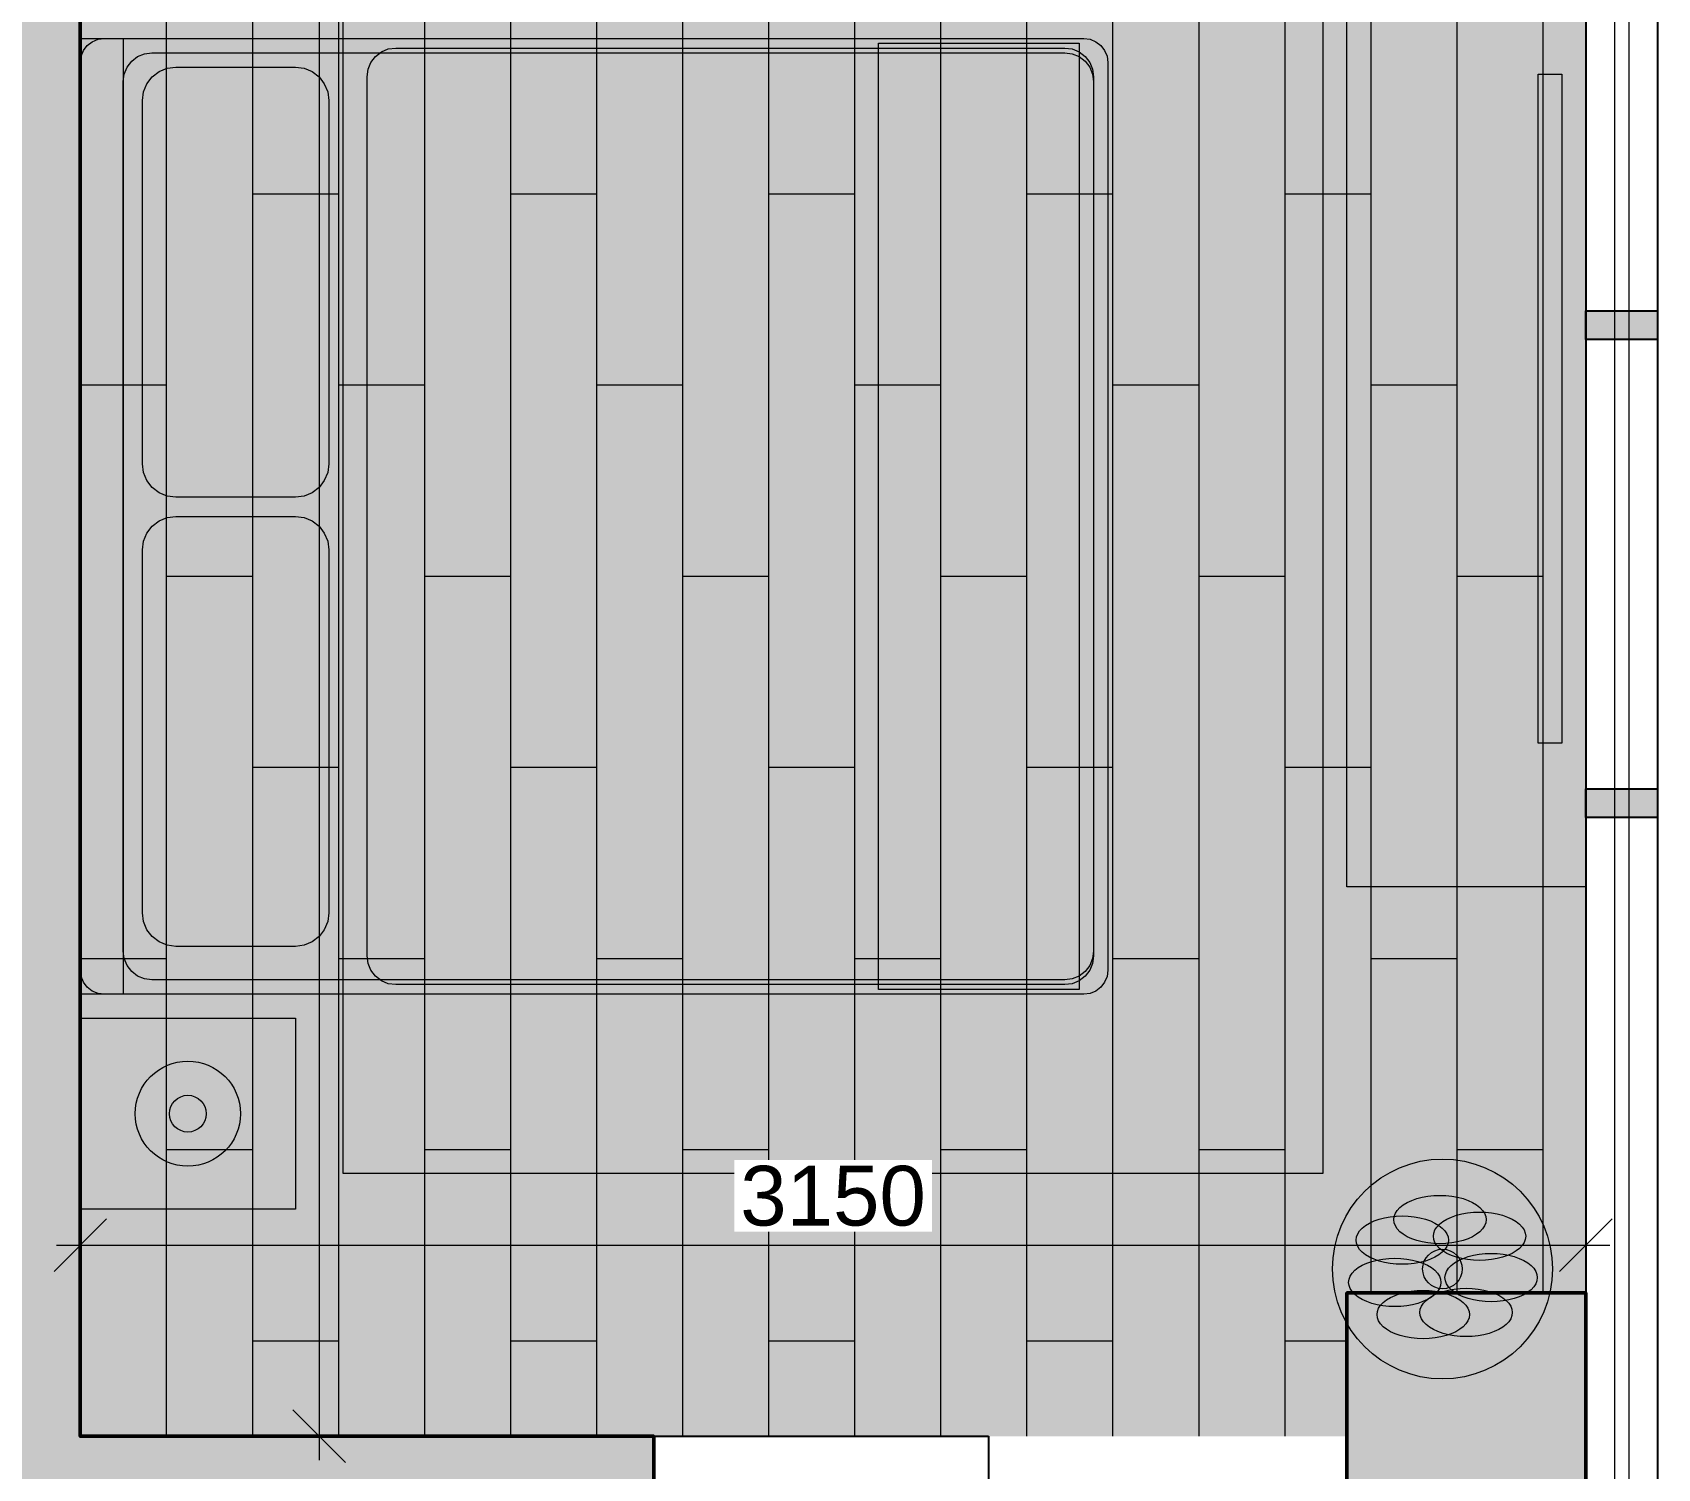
# Model space of a CAD drawing. Header units: millimetres. Extents: x 0 to 11500, y 0 to 14350.
# Drawn here: x 8100 to 11500, y 1932 to 4938 of the extents above; entities that cross this region are included whole.
import ezdxf

# ---------------------------------------------------------------- set-up
doc = ezdxf.new("R2010")
doc.units = ezdxf.units.MM
for name, color, linetype, lineweight, true_color in [('A-COLS', 7, 'Continuous', 50, 0x000000), ('A-DIMS', 7, 'Continuous', 13, 0x000000), ('A-GLAZ', 7, 'Continuous', 18, 0x1a6bc7), ('A-GLAZ-FRAME', 7, 'Continuous', 25, 0x000000), ('A-WALL', 7, 'Continuous', 50, 0x000000), ('A-WALL-FILL', 7, 'Continuous', 13, 0x999999), ('I-FLOOR', 7, 'Continuous', 13, 0x595959), ('I-FLOOR-PAT', 7, 'Continuous', 13, 0x595959), ('I-FURN', 7, 'Continuous', 13, 0x595959), ('I-PLANT', 7, 'Continuous', 13, 0x595959), ('I-RUG', 7, 'Continuous', 13, 0x595959)]:
    doc.layers.add(name, color=color, linetype=linetype, lineweight=lineweight, true_color=true_color)
doc.styles.add('PLAN-REGULAR', font='arial.ttf')
doc.dimstyles.new('PLAN-1-50', dxfattribs={"dimscale": 50, "dimtxt": 2.5, "dimasz": 2.5, "dimexe": 1, "dimexo": 0, "dimgap": 0.8, "dimtad": 1, "dimdec": 0, "dimtxsty": 'PLAN-REGULAR', "dimtsz": 1.1, "dimcen": 2.5, "dimdle": 1, "dimazin": 3, "dimtfac": 1, "dimtmove": 0, "dimatfit": 3, "dimtfill": 1, "dimlwd": 13, "dimlwe": 13})

msp = doc.modelspace()

# ---------------------------------------------------------------- hatches: boundary and pattern name
at = {"layer": 'A-COLS', "true_color": 0x000000}
h = msp.add_hatch(color=7, dxfattribs=at)
h.dxf.hatch_style = 1
h.paths.add_polyline_path([(11350, 1750), (11350, 2300), (10850, 2300), (10850, 1750)])
at = {"layer": 'A-GLAZ-FRAME', "true_color": 0x000000}
h = msp.add_hatch(color=7, dxfattribs=at)
h.dxf.hatch_style = 1
h.paths.add_polyline_path([(11350, 4355), (11500, 4355), (11500, 4295), (11350, 4295)])
h = msp.add_hatch(color=7, dxfattribs=at)
h.dxf.hatch_style = 1
h.paths.add_polyline_path([(11350, 3355), (11500, 3355), (11500, 3295), (11350, 3295)])
at = {"layer": 'A-WALL-FILL', "true_color": 0x33363b}
h = msp.add_hatch(color=7, dxfattribs=at)
h.dxf.hatch_style = 1
h.paths.add_polyline_path([(4900, 2300), (5100, 2300), (5100, 4750), (8000, 4750), (8000, 1400), (8200, 1400), (8200, 1800), (9400, 1800), (9400, 2000), (8200, 2000), (8200, 6250), (8000, 6250), (8000, 4950), (5100, 4950), (5100, 7800), (4900, 7800)])
at = {"layer": 'I-FLOOR', "true_color": 0xdebf94}
h = msp.add_hatch(color=7, dxfattribs=at)
h.dxf.hatch_style = 1
h.paths.add_polyline_path([(11350, 7800), (10850, 7800), (8200, 7800), (8200, 2000), (9400, 2000), (10850, 2000), (10850, 2300), (11350, 2300)])
at = {"layer": 'I-FURN', "true_color": 0x785740}
h = msp.add_hatch(color=7, dxfattribs=at)
h.dxf.hatch_style = 1
h.paths.add_polyline_path([(10850, 5150), (11350, 5150), (11350, 3150), (10850, 3150)])
h = msp.add_hatch(color=7, dxfattribs=at)
h.dxf.hatch_style = 1
h.paths.add_polyline_path([(10300, 4925), (10312.9, 4923.3), (10325, 4918.3), (10335.4, 4910.4), (10343.3, 4900), (10348.3, 4887.9), (10350, 4875), (10350, 2975), (10348.3, 2962.1), (10343.3, 2950), (10335.4, 2939.6), (10325, 2931.7), (10312.9, 2926.7), (10300, 2925), (8250, 2925), (8237.1, 2926.7), (8225, 2931.7), (8214.6, 2939.6), (8206.7, 2950), (8201.7, 2962.1), (8200, 2975), (8200, 4875), (8201.7, 4887.9), (8206.7, 4900), (8214.6, 4910.4), (8225, 4918.3), (8237.1, 4923.3), (8250, 4925)])
at = {"layer": 'I-FURN', "true_color": 0x8c949e}
h = msp.add_hatch(color=7, dxfattribs=at)
h.dxf.hatch_style = 1
h.paths.add_polyline_path([(8200, 4925), (8290, 4925), (8290, 2925), (8200, 2925)])
at = {"layer": 'I-FURN', "true_color": 0xf2ede3}
h = msp.add_hatch(color=7, dxfattribs=at)
h.dxf.hatch_style = 1
h.paths.add_polyline_path([(10260, 4905), (10275.5, 4903), (10290, 4897), (10302.4, 4887.4), (10312, 4875), (10318, 4860.5), (10320, 4845), (10320, 3005), (10318, 2989.5), (10312, 2975), (10302.4, 2962.6), (10290, 2953), (10275.5, 2947), (10260, 2945), (8860, 2945), (8844.5, 2947), (8830, 2953), (8817.6, 2962.6), (8808, 2975), (8802, 2989.5), (8800, 3005), (8800, 4845), (8802, 4860.5), (8808, 4875), (8817.6, 4887.4), (8830, 4897), (8844.5, 4903), (8860, 4905)])
at = {"layer": 'I-FURN', "true_color": 0x8ca1b8}
h = msp.add_hatch(color=7, dxfattribs=at)
h.dxf.hatch_style = 1
h.paths.add_polyline_path([(9870, 4915), (10290, 4915), (10290, 2935), (9870, 2935)])
at = {"layer": 'I-FURN', "true_color": 0xffffff}
h = msp.add_hatch(color=7, dxfattribs=at)
h.dxf.hatch_style = 1
h.paths.add_polyline_path([(10260, 4895), (10275.5, 4893), (10290, 4887), (10302.4, 4877.4), (10312, 4865), (10318, 4850.5), (10320, 4835), (10320, 3015), (10318, 2999.5), (10312, 2985), (10302.4, 2972.6), (10290, 2963), (10275.5, 2957), (10260, 2955), (8350, 2955), (8334.5, 2957), (8320, 2963), (8307.6, 2972.6), (8298, 2985), (8292, 2999.5), (8290, 3015), (8290, 4835), (8292, 4850.5), (8298, 4865), (8307.6, 4877.4), (8320, 4887), (8334.5, 4893), (8350, 4895)])
h = msp.add_hatch(color=7, dxfattribs=at)
h.dxf.hatch_style = 1
h.paths.add_polyline_path([(8650, 4865), (8668.1, 4862.6), (8685, 4855.6), (8699.5, 4844.5), (8710.6, 4830), (8717.6, 4813.1), (8720, 4795), (8720, 4035), (8717.6, 4016.9), (8710.6, 4000), (8699.5, 3985.5), (8685, 3974.4), (8668.1, 3967.4), (8650, 3965), (8400, 3965), (8381.9, 3967.4), (8365, 3974.4), (8350.5, 3985.5), (8339.4, 4000), (8332.4, 4016.9), (8330, 4035), (8330, 4795), (8332.4, 4813.1), (8339.4, 4830), (8350.5, 4844.5), (8365, 4855.6), (8381.9, 4862.6), (8400, 4865)])
at = {"layer": 'I-FURN', "true_color": 0x0d0d0f}
h = msp.add_hatch(color=7, dxfattribs=at)
h.dxf.hatch_style = 1
h.paths.add_polyline_path([(11250, 4850), (11300, 4850), (11300, 3450), (11250, 3450)])
at = {"layer": 'I-FURN', "true_color": 0xffffff}
h = msp.add_hatch(color=7, dxfattribs=at)
h.dxf.hatch_style = 1
h.paths.add_polyline_path([(8650, 3925), (8668.1, 3922.6), (8685, 3915.6), (8699.5, 3904.5), (8710.6, 3890), (8717.6, 3873.1), (8720, 3855), (8720, 3095), (8717.6, 3076.9), (8710.6, 3060), (8699.5, 3045.5), (8685, 3034.4), (8668.1, 3027.4), (8650, 3025), (8400, 3025), (8381.9, 3027.4), (8365, 3034.4), (8350.5, 3045.5), (8339.4, 3060), (8332.4, 3076.9), (8330, 3095), (8330, 3855), (8332.4, 3873.1), (8339.4, 3890), (8350.5, 3904.5), (8365, 3915.6), (8381.9, 3922.6), (8400, 3925)])
at = {"layer": 'I-FURN', "true_color": 0x785740}
h = msp.add_hatch(color=7, dxfattribs=at)
h.dxf.hatch_style = 1
h.paths.add_polyline_path([(8200, 2875), (8650, 2875), (8650, 2475), (8200, 2475)])
at = {"layer": 'I-FURN', "true_color": 0xffe699}
h = msp.add_hatch(color=7, dxfattribs=at)
h.dxf.hatch_style = 1
edge = h.paths.add_edge_path()
edge.add_arc((8425, 2675), 110, 0, 360)
at = {"layer": 'I-FURN', "true_color": 0xfff7d9}
h = msp.add_hatch(color=7, dxfattribs=at)
h.dxf.hatch_style = 1
edge = h.paths.add_edge_path()
edge.add_arc((8425, 2675), 38.5, 0, 360)
at = {"layer": 'I-PLANT', "true_color": 0x5c995c}
h = msp.add_hatch(color=7, dxfattribs=at)
h.dxf.hatch_style = 1
edge = h.paths.add_edge_path()
edge.add_arc((11050, 2350), 230, 0, 360)
at = {"layer": 'I-PLANT', "true_color": 0x73b26b}
h = msp.add_hatch(color=7, dxfattribs=at)
h.dxf.hatch_style = 1
h.paths.add_polyline_path([(11141.4, 2453.4), (11140.6, 2446.8), (11138.1, 2440.3), (11134.1, 2434), (11128.5, 2428.1), (11121.5, 2422.6), (11113.1, 2417.6), (11103.6, 2413.2), (11093.1, 2409.6), (11081.8, 2406.6), (11069.8, 2404.5), (11057.4, 2403.2), (11044.8, 2402.8), (11032.2, 2403.2), (11019.8, 2404.5), (11007.9, 2406.6), (10996.5, 2409.6), (10986, 2413.2), (10976.5, 2417.6), (10968.2, 2422.6), (10961.2, 2428.1), (10955.6, 2434), (10951.5, 2440.3), (10949.1, 2446.8), (10948.2, 2453.4), (10949.1, 2460), (10951.5, 2466.5), (10955.6, 2472.7), (10961.2, 2478.7), (10968.2, 2484.2), (10976.5, 2489.2), (10986, 2493.5), (10996.5, 2497.2), (11007.9, 2500.1), (11019.8, 2502.2), (11032.2, 2503.5), (11044.8, 2504), (11057.4, 2503.5), (11069.8, 2502.2), (11081.8, 2500.1), (11093.1, 2497.2), (11103.6, 2493.5), (11113.1, 2489.2), (11121.5, 2484.2), (11128.5, 2478.7), (11134.1, 2472.7), (11138.1, 2466.5), (11140.6, 2460)])
h = msp.add_hatch(color=7, dxfattribs=at)
h.dxf.hatch_style = 1
h.paths.add_polyline_path([(11062.6, 2410.4), (11061.7, 2403.8), (11059.3, 2397.3), (11055.2, 2391.1), (11049.6, 2385.1), (11042.6, 2379.6), (11034.3, 2374.6), (11024.8, 2370.3), (11014.3, 2366.6), (11002.9, 2363.7), (10991, 2361.5), (10978.6, 2360.3), (10966, 2359.8), (10953.4, 2360.3), (10941, 2361.5), (10929, 2363.7), (10917.7, 2366.6), (10907.2, 2370.3), (10897.7, 2374.6), (10889.3, 2379.6), (10882.3, 2385.1), (10876.7, 2391.1), (10872.7, 2397.3), (10870.2, 2403.8), (10869.4, 2410.4), (10870.2, 2417), (10872.7, 2423.5), (10876.7, 2429.8), (10882.3, 2435.7), (10889.3, 2441.2), (10897.7, 2446.2), (10907.2, 2450.6), (10917.7, 2454.2), (10929, 2457.2), (10941, 2459.3), (10953.4, 2460.6), (10966, 2461), (10978.6, 2460.6), (10991, 2459.3), (11002.9, 2457.2), (11014.3, 2454.2), (11024.8, 2450.6), (11034.3, 2446.2), (11042.6, 2441.2), (11049.6, 2435.7), (11055.2, 2429.8), (11059.3, 2423.5), (11061.7, 2417)])
h = msp.add_hatch(color=7, dxfattribs=at)
h.dxf.hatch_style = 1
h.paths.add_polyline_path([(11224.2, 2418.5), (11223.4, 2411.9), (11220.9, 2405.4), (11216.8, 2399.1), (11211.3, 2393.2), (11204.2, 2387.7), (11195.9, 2382.7), (11186.4, 2378.3), (11175.9, 2374.7), (11164.6, 2371.7), (11152.6, 2369.6), (11140.2, 2368.3), (11127.6, 2367.9), (11115, 2368.3), (11102.6, 2369.6), (11090.6, 2371.7), (11079.3, 2374.7), (11068.8, 2378.3), (11059.3, 2382.7), (11051, 2387.7), (11043.9, 2393.2), (11038.4, 2399.1), (11034.3, 2405.4), (11031.8, 2411.9), (11031, 2418.5), (11031.8, 2425.1), (11034.3, 2431.6), (11038.4, 2437.8), (11043.9, 2443.8), (11051, 2449.3), (11059.3, 2454.3), (11068.8, 2458.6), (11079.3, 2462.3), (11090.6, 2465.2), (11102.6, 2467.4), (11115, 2468.7), (11127.6, 2469.1), (11140.2, 2468.7), (11152.6, 2467.4), (11164.6, 2465.2), (11175.9, 2462.3), (11186.4, 2458.6), (11195.9, 2454.3), (11204.2, 2449.3), (11211.3, 2443.8), (11216.8, 2437.8), (11220.9, 2431.6), (11223.4, 2425.1)])
at = {"layer": 'I-PLANT', "true_color": 0x8c6140}
h = msp.add_hatch(color=7, dxfattribs=at)
h.dxf.hatch_style = 1
edge = h.paths.add_edge_path()
edge.add_arc((11050, 2350), 41.4, 0, 360)
at = {"layer": 'I-PLANT', "true_color": 0x73b26b}
h = msp.add_hatch(color=7, dxfattribs=at)
h.dxf.hatch_style = 1
h.paths.add_polyline_path([(11248.5, 2332), (11247.7, 2325.4), (11245.2, 2318.9), (11241.2, 2312.7), (11235.6, 2306.7), (11228.6, 2301.2), (11220.2, 2296.2), (11210.7, 2291.9), (11200.2, 2288.2), (11188.9, 2285.3), (11176.9, 2283.2), (11164.5, 2281.9), (11151.9, 2281.4), (11139.3, 2281.9), (11126.9, 2283.2), (11115, 2285.3), (11103.6, 2288.2), (11093.1, 2291.9), (11083.6, 2296.2), (11075.3, 2301.2), (11068.3, 2306.7), (11062.7, 2312.7), (11058.6, 2318.9), (11056.2, 2325.4), (11055.3, 2332), (11056.2, 2338.6), (11058.6, 2345.1), (11062.7, 2351.4), (11068.3, 2357.3), (11075.3, 2362.8), (11083.6, 2367.8), (11093.1, 2372.2), (11103.6, 2375.8), (11115, 2378.8), (11126.9, 2380.9), (11139.3, 2382.2), (11151.9, 2382.6), (11164.5, 2382.2), (11176.9, 2380.9), (11188.9, 2378.8), (11200.2, 2375.8), (11210.7, 2372.2), (11220.2, 2367.8), (11228.6, 2362.8), (11235.6, 2357.3), (11241.2, 2351.4), (11245.2, 2345.1), (11247.7, 2338.6)])
h = msp.add_hatch(color=7, dxfattribs=at)
h.dxf.hatch_style = 1
h.paths.add_polyline_path([(11047, 2322), (11046.1, 2315.4), (11043.7, 2308.9), (11039.6, 2302.6), (11034, 2296.7), (11027, 2291.2), (11018.7, 2286.2), (11009.2, 2281.8), (10998.7, 2278.1), (10987.3, 2275.2), (10975.4, 2273.1), (10963, 2271.8), (10950.4, 2271.4), (10937.8, 2271.8), (10925.4, 2273.1), (10913.4, 2275.2), (10902.1, 2278.1), (10891.6, 2281.8), (10882.1, 2286.2), (10873.7, 2291.2), (10866.7, 2296.7), (10861.1, 2302.6), (10857.1, 2308.9), (10854.6, 2315.4), (10853.8, 2322), (10854.6, 2328.6), (10857.1, 2335.1), (10861.1, 2341.3), (10866.7, 2347.3), (10873.7, 2352.8), (10882.1, 2357.7), (10891.6, 2362.1), (10902.1, 2365.8), (10913.4, 2368.7), (10925.4, 2370.8), (10937.8, 2372.1), (10950.4, 2372.6), (10963, 2372.1), (10975.4, 2370.8), (10987.3, 2368.7), (10998.7, 2365.8), (11009.2, 2362.1), (11018.7, 2357.7), (11027, 2352.8), (11034, 2347.3), (11039.6, 2341.3), (11043.7, 2335.1), (11046.1, 2328.6)])
h = msp.add_hatch(color=7, dxfattribs=at)
h.dxf.hatch_style = 1
h.paths.add_polyline_path([(11106.4, 2254.6), (11105.6, 2248), (11103.1, 2241.5), (11099, 2235.3), (11093.5, 2229.3), (11086.4, 2223.8), (11078.1, 2218.8), (11068.6, 2214.5), (11058.1, 2210.8), (11046.8, 2207.9), (11034.8, 2205.8), (11022.4, 2204.5), (11009.8, 2204), (10997.2, 2204.5), (10984.8, 2205.8), (10972.8, 2207.9), (10961.5, 2210.8), (10951, 2214.5), (10941.5, 2218.8), (10933.2, 2223.8), (10926.1, 2229.3), (10920.6, 2235.3), (10916.5, 2241.5), (10914, 2248), (10913.2, 2254.6), (10914, 2261.2), (10916.5, 2267.7), (10920.6, 2274), (10926.1, 2279.9), (10933.2, 2285.4), (10941.5, 2290.4), (10951, 2294.8), (10961.5, 2298.4), (10972.8, 2301.4), (10984.8, 2303.5), (10997.2, 2304.8), (11009.8, 2305.2), (11022.4, 2304.8), (11034.8, 2303.5), (11046.8, 2301.4), (11058.1, 2298.4), (11068.6, 2294.8), (11078.1, 2290.4), (11086.4, 2285.4), (11093.5, 2279.9), (11099, 2274), (11103.1, 2267.7), (11105.6, 2261.2)])
h = msp.add_hatch(color=7, dxfattribs=at)
h.dxf.hatch_style = 1
h.paths.add_polyline_path([(11196.1, 2259.1), (11195.3, 2252.5), (11192.8, 2246), (11188.7, 2239.7), (11183.2, 2233.8), (11176.1, 2228.3), (11167.8, 2223.3), (11158.3, 2219), (11147.8, 2215.3), (11136.5, 2212.4), (11124.5, 2210.2), (11112.1, 2208.9), (11099.5, 2208.5), (11086.9, 2208.9), (11074.5, 2210.2), (11062.5, 2212.4), (11051.2, 2215.3), (11040.7, 2219), (11031.2, 2223.3), (11022.9, 2228.3), (11015.8, 2233.8), (11010.3, 2239.7), (11006.2, 2246), (11003.7, 2252.5), (11002.9, 2259.1), (11003.7, 2265.7), (11006.2, 2272.2), (11010.3, 2278.5), (11015.8, 2284.4), (11022.9, 2289.9), (11031.2, 2294.9), (11040.7, 2299.2), (11051.2, 2302.9), (11062.5, 2305.9), (11074.5, 2308), (11086.9, 2309.3), (11099.5, 2309.7), (11112.1, 2309.3), (11124.5, 2308), (11136.5, 2305.9), (11147.8, 2302.9), (11158.3, 2299.2), (11167.8, 2294.9), (11176.1, 2289.9), (11183.2, 2284.4), (11188.7, 2278.5), (11192.8, 2272.2), (11195.3, 2265.7)])
at = {"layer": 'I-RUG', "true_color": 0xccccc7}
h = msp.add_hatch(color=7, dxfattribs=at)
h.dxf.hatch_style = 1
h.paths.add_polyline_path([(8750, 5300), (10800, 5300), (10800, 2550), (8750, 2550)])

# ---------------------------------------------------------------- linework, layer by layer
at = {"layer": 'A-COLS'}
msp.add_lwpolyline([(11350, 1750), (11350, 2300), (10850, 2300), (10850, 1750)], close=True, dxfattribs=at)
at = {"layer": 'A-GLAZ'}
for p, q in [((11410, 14350), (11410, 0)), ((11440, 14350), (11440, 0))]:
    msp.add_line(p, q, dxfattribs=at)
at = {"layer": 'A-GLAZ-FRAME'}
for p, q in [((11350, 14350), (11350, 0)), ((11500, 14350), (11500, 0)), ((9400, 2000), (10100, 2000)), ((10100, 2000), (10100, 1800))]:
    msp.add_line(p, q, dxfattribs=at)
for points in [[(11350, 4355), (11500, 4355), (11500, 4295), (11350, 4295)], [(11350, 3355), (11500, 3355), (11500, 3295), (11350, 3295)]]:
    msp.add_lwpolyline(points, close=True, dxfattribs=at)
at = {"layer": 'A-WALL'}
msp.add_lwpolyline([(4900, 2300), (5100, 2300), (5100, 4750), (8000, 4750), (8000, 1400), (8200, 1400), (8200, 1800), (9400, 1800), (9400, 2000), (8200, 2000), (8200, 6250), (8000, 6250), (8000, 4950), (5100, 4950), (5100, 7800), (4900, 7800)], close=True, dxfattribs=at)
at = {"layer": 'I-FLOOR-PAT', "lineweight": 9, "true_color": 0xc29e73}
for p, q in [((8380, 7800), (8380, 2000)), ((8560, 7800), (8560, 2000)), ((8740, 7800), (8740, 2000)), ((8920, 7800), (8920, 2000)), ((9100, 7800), (9100, 2000)), ((9280, 7800), (9280, 2000)), ((9460, 7800), (9460, 2000)), ((9640, 7800), (9640, 2000)), ((9820, 7800), (9820, 2000)), ((10000, 7800), (10000, 2000)), ((10180, 7800), (10180, 2000)), ((10360, 7800), (10360, 2000)), ((10540, 7800), (10540, 2000)), ((10720, 7800), (10720, 2000)), ((10900, 7800), (10900, 2300)), ((11080, 7800), (11080, 2300)), ((11260, 7800), (11260, 2300)), ((8560, 4600), (8740, 4600)), ((9100, 4600), (9280, 4600)), ((9640, 4600), (9820, 4600)), ((10180, 4600), (10360, 4600)), ((10720, 4600), (10900, 4600)), ((8200, 4200), (8380, 4200)), ((8740, 4200), (8920, 4200)), ((9280, 4200), (9460, 4200)), ((9820, 4200), (10000, 4200)), ((10360, 4200), (10540, 4200)), ((10900, 4200), (11080, 4200)), ((8380, 3800), (8560, 3800)), ((8920, 3800), (9100, 3800)), ((9460, 3800), (9640, 3800)), ((10000, 3800), (10180, 3800)), ((10540, 3800), (10720, 3800)), ((11080, 3800), (11260, 3800)), ((8560, 3400), (8740, 3400)), ((9100, 3400), (9280, 3400)), ((9640, 3400), (9820, 3400)), ((10180, 3400), (10360, 3400)), ((10720, 3400), (10900, 3400)), ((8200, 3000), (8380, 3000)), ((8740, 3000), (8920, 3000)), ((9280, 3000), (9460, 3000)), ((9820, 3000), (10000, 3000)), ((10360, 3000), (10540, 3000)), ((10900, 3000), (11080, 3000)), ((8380, 2600), (8560, 2600)), ((8920, 2600), (9100, 2600)), ((9460, 2600), (9640, 2600)), ((10000, 2600), (10180, 2600)), ((10540, 2600), (10720, 2600)), ((11080, 2600), (11260, 2600)), ((8560, 2200), (8740, 2200)), ((9100, 2200), (9280, 2200)), ((9640, 2200), (9820, 2200)), ((10180, 2200), (10360, 2200)), ((10720, 2200), (10850, 2200))]:
    msp.add_line(p, q, dxfattribs=at)
at = {"layer": 'I-FURN', "lineweight": 13, "true_color": 0x4c4c52}
for points in [[(10850, 5150), (11350, 5150), (11350, 3150), (10850, 3150)], [(10300, 4925), (10312.9, 4923.3), (10325, 4918.3), (10335.4, 4910.4), (10343.3, 4900), (10348.3, 4887.9), (10350, 4875), (10350, 2975), (10348.3, 2962.1), (10343.3, 2950), (10335.4, 2939.6), (10325, 2931.7), (10312.9, 2926.7), (10300, 2925), (8250, 2925), (8237.1, 2926.7), (8225, 2931.7), (8214.6, 2939.6), (8206.7, 2950), (8201.7, 2962.1), (8200, 2975), (8200, 4875), (8201.7, 4887.9), (8206.7, 4900), (8214.6, 4910.4), (8225, 4918.3), (8237.1, 4923.3), (8250, 4925)], [(8200, 4925), (8290, 4925), (8290, 2925), (8200, 2925)], [(8200, 2875), (8650, 2875), (8650, 2475), (8200, 2475)]]:
    msp.add_lwpolyline(points, close=True, dxfattribs=at)
at = {"layer": 'I-FURN', "lineweight": 13, "true_color": 0x80808c}
msp.add_lwpolyline([(10260, 4905), (10275.5, 4903), (10290, 4897), (10302.4, 4887.4), (10312, 4875), (10318, 4860.5), (10320, 4845), (10320, 3005), (10318, 2989.5), (10312, 2975), (10302.4, 2962.6), (10290, 2953), (10275.5, 2947), (10260, 2945), (8860, 2945), (8844.5, 2947), (8830, 2953), (8817.6, 2962.6), (8808, 2975), (8802, 2989.5), (8800, 3005), (8800, 4845), (8802, 4860.5), (8808, 4875), (8817.6, 4887.4), (8830, 4897), (8844.5, 4903), (8860, 4905)], close=True, dxfattribs=at)
at = {"layer": 'I-FURN', "lineweight": 13, "true_color": 0x666673}
msp.add_lwpolyline([(9870, 4915), (10290, 4915), (10290, 2935), (9870, 2935)], close=True, dxfattribs=at)
at = {"layer": 'I-FURN', "lineweight": 13, "true_color": 0xb2b2b2}
msp.add_lwpolyline([(10260, 4895), (10275.5, 4893), (10290, 4887), (10302.4, 4877.4), (10312, 4865), (10318, 4850.5), (10320, 4835), (10320, 3015), (10318, 2999.5), (10312, 2985), (10302.4, 2972.6), (10290, 2963), (10275.5, 2957), (10260, 2955), (8350, 2955), (8334.5, 2957), (8320, 2963), (8307.6, 2972.6), (8298, 2985), (8292, 2999.5), (8290, 3015), (8290, 4835), (8292, 4850.5), (8298, 4865), (8307.6, 4877.4), (8320, 4887), (8334.5, 4893), (8350, 4895)], close=True, dxfattribs=at)
at = {"layer": 'I-FURN', "lineweight": 13, "true_color": 0x99999e}
for points in [[(8650, 4865), (8668.1, 4862.6), (8685, 4855.6), (8699.5, 4844.5), (8710.6, 4830), (8717.6, 4813.1), (8720, 4795), (8720, 4035), (8717.6, 4016.9), (8710.6, 4000), (8699.5, 3985.5), (8685, 3974.4), (8668.1, 3967.4), (8650, 3965), (8400, 3965), (8381.9, 3967.4), (8365, 3974.4), (8350.5, 3985.5), (8339.4, 4000), (8332.4, 4016.9), (8330, 4035), (8330, 4795), (8332.4, 4813.1), (8339.4, 4830), (8350.5, 4844.5), (8365, 4855.6), (8381.9, 4862.6), (8400, 4865)], [(8650, 3925), (8668.1, 3922.6), (8685, 3915.6), (8699.5, 3904.5), (8710.6, 3890), (8717.6, 3873.1), (8720, 3855), (8720, 3095), (8717.6, 3076.9), (8710.6, 3060), (8699.5, 3045.5), (8685, 3034.4), (8668.1, 3027.4), (8650, 3025), (8400, 3025), (8381.9, 3027.4), (8365, 3034.4), (8350.5, 3045.5), (8339.4, 3060), (8332.4, 3076.9), (8330, 3095), (8330, 3855), (8332.4, 3873.1), (8339.4, 3890), (8350.5, 3904.5), (8365, 3915.6), (8381.9, 3922.6), (8400, 3925)]]:
    msp.add_lwpolyline(points, close=True, dxfattribs=at)
at = {"layer": 'I-FURN', "lineweight": 5}
msp.add_lwpolyline([(11250, 4850), (11300, 4850), (11300, 3450), (11250, 3450)], close=True, dxfattribs=at)
at = {"layer": 'I-FURN', "lineweight": 13, "true_color": 0xbf9e4c}
msp.add_circle((8425, 2675), 110, dxfattribs=at)
at = {"layer": 'I-FURN', "lineweight": 9, "true_color": 0xbf9e4c}
msp.add_circle((8425, 2675), 38.5, dxfattribs=at)
at = {"layer": 'I-PLANT', "lineweight": 9, "true_color": 0x38703d}
for points in [[(11141.4, 2453.4), (11140.6, 2446.8), (11138.1, 2440.3), (11134.1, 2434), (11128.5, 2428.1), (11121.5, 2422.6), (11113.1, 2417.6), (11103.6, 2413.2), (11093.1, 2409.6), (11081.8, 2406.6), (11069.8, 2404.5), (11057.4, 2403.2), (11044.8, 2402.8), (11032.2, 2403.2), (11019.8, 2404.5), (11007.9, 2406.6), (10996.5, 2409.6), (10986, 2413.2), (10976.5, 2417.6), (10968.2, 2422.6), (10961.2, 2428.1), (10955.6, 2434), (10951.5, 2440.3), (10949.1, 2446.8), (10948.2, 2453.4), (10949.1, 2460), (10951.5, 2466.5), (10955.6, 2472.7), (10961.2, 2478.7), (10968.2, 2484.2), (10976.5, 2489.2), (10986, 2493.5), (10996.5, 2497.2), (11007.9, 2500.1), (11019.8, 2502.2), (11032.2, 2503.5), (11044.8, 2504), (11057.4, 2503.5), (11069.8, 2502.2), (11081.8, 2500.1), (11093.1, 2497.2), (11103.6, 2493.5), (11113.1, 2489.2), (11121.5, 2484.2), (11128.5, 2478.7), (11134.1, 2472.7), (11138.1, 2466.5), (11140.6, 2460)], [(11062.6, 2410.4), (11061.7, 2403.8), (11059.3, 2397.3), (11055.2, 2391.1), (11049.6, 2385.1), (11042.6, 2379.6), (11034.3, 2374.6), (11024.8, 2370.3), (11014.3, 2366.6), (11002.9, 2363.7), (10991, 2361.5), (10978.6, 2360.3), (10966, 2359.8), (10953.4, 2360.3), (10941, 2361.5), (10929, 2363.7), (10917.7, 2366.6), (10907.2, 2370.3), (10897.7, 2374.6), (10889.3, 2379.6), (10882.3, 2385.1), (10876.7, 2391.1), (10872.7, 2397.3), (10870.2, 2403.8), (10869.4, 2410.4), (10870.2, 2417), (10872.7, 2423.5), (10876.7, 2429.8), (10882.3, 2435.7), (10889.3, 2441.2), (10897.7, 2446.2), (10907.2, 2450.6), (10917.7, 2454.2), (10929, 2457.2), (10941, 2459.3), (10953.4, 2460.6), (10966, 2461), (10978.6, 2460.6), (10991, 2459.3), (11002.9, 2457.2), (11014.3, 2454.2), (11024.8, 2450.6), (11034.3, 2446.2), (11042.6, 2441.2), (11049.6, 2435.7), (11055.2, 2429.8), (11059.3, 2423.5), (11061.7, 2417)], [(11224.2, 2418.5), (11223.4, 2411.9), (11220.9, 2405.4), (11216.8, 2399.1), (11211.3, 2393.2), (11204.2, 2387.7), (11195.9, 2382.7), (11186.4, 2378.3), (11175.9, 2374.7), (11164.6, 2371.7), (11152.6, 2369.6), (11140.2, 2368.3), (11127.6, 2367.9), (11115, 2368.3), (11102.6, 2369.6), (11090.6, 2371.7), (11079.3, 2374.7), (11068.8, 2378.3), (11059.3, 2382.7), (11051, 2387.7), (11043.9, 2393.2), (11038.4, 2399.1), (11034.3, 2405.4), (11031.8, 2411.9), (11031, 2418.5), (11031.8, 2425.1), (11034.3, 2431.6), (11038.4, 2437.8), (11043.9, 2443.8), (11051, 2449.3), (11059.3, 2454.3), (11068.8, 2458.6), (11079.3, 2462.3), (11090.6, 2465.2), (11102.6, 2467.4), (11115, 2468.7), (11127.6, 2469.1), (11140.2, 2468.7), (11152.6, 2467.4), (11164.6, 2465.2), (11175.9, 2462.3), (11186.4, 2458.6), (11195.9, 2454.3), (11204.2, 2449.3), (11211.3, 2443.8), (11216.8, 2437.8), (11220.9, 2431.6), (11223.4, 2425.1)], [(11248.5, 2332), (11247.7, 2325.4), (11245.2, 2318.9), (11241.2, 2312.7), (11235.6, 2306.7), (11228.6, 2301.2), (11220.2, 2296.2), (11210.7, 2291.9), (11200.2, 2288.2), (11188.9, 2285.3), (11176.9, 2283.2), (11164.5, 2281.9), (11151.9, 2281.4), (11139.3, 2281.9), (11126.9, 2283.2), (11115, 2285.3), (11103.6, 2288.2), (11093.1, 2291.9), (11083.6, 2296.2), (11075.3, 2301.2), (11068.3, 2306.7), (11062.7, 2312.7), (11058.6, 2318.9), (11056.2, 2325.4), (11055.3, 2332), (11056.2, 2338.6), (11058.6, 2345.1), (11062.7, 2351.4), (11068.3, 2357.3), (11075.3, 2362.8), (11083.6, 2367.8), (11093.1, 2372.2), (11103.6, 2375.8), (11115, 2378.8), (11126.9, 2380.9), (11139.3, 2382.2), (11151.9, 2382.6), (11164.5, 2382.2), (11176.9, 2380.9), (11188.9, 2378.8), (11200.2, 2375.8), (11210.7, 2372.2), (11220.2, 2367.8), (11228.6, 2362.8), (11235.6, 2357.3), (11241.2, 2351.4), (11245.2, 2345.1), (11247.7, 2338.6)], [(11047, 2322), (11046.1, 2315.4), (11043.7, 2308.9), (11039.6, 2302.6), (11034, 2296.7), (11027, 2291.2), (11018.7, 2286.2), (11009.2, 2281.8), (10998.7, 2278.1), (10987.3, 2275.2), (10975.4, 2273.1), (10963, 2271.8), (10950.4, 2271.4), (10937.8, 2271.8), (10925.4, 2273.1), (10913.4, 2275.2), (10902.1, 2278.1), (10891.6, 2281.8), (10882.1, 2286.2), (10873.7, 2291.2), (10866.7, 2296.7), (10861.1, 2302.6), (10857.1, 2308.9), (10854.6, 2315.4), (10853.8, 2322), (10854.6, 2328.6), (10857.1, 2335.1), (10861.1, 2341.3), (10866.7, 2347.3), (10873.7, 2352.8), (10882.1, 2357.7), (10891.6, 2362.1), (10902.1, 2365.8), (10913.4, 2368.7), (10925.4, 2370.8), (10937.8, 2372.1), (10950.4, 2372.6), (10963, 2372.1), (10975.4, 2370.8), (10987.3, 2368.7), (10998.7, 2365.8), (11009.2, 2362.1), (11018.7, 2357.7), (11027, 2352.8), (11034, 2347.3), (11039.6, 2341.3), (11043.7, 2335.1), (11046.1, 2328.6)], [(11106.4, 2254.6), (11105.6, 2248), (11103.1, 2241.5), (11099, 2235.3), (11093.5, 2229.3), (11086.4, 2223.8), (11078.1, 2218.8), (11068.6, 2214.5), (11058.1, 2210.8), (11046.8, 2207.9), (11034.8, 2205.8), (11022.4, 2204.5), (11009.8, 2204), (10997.2, 2204.5), (10984.8, 2205.8), (10972.8, 2207.9), (10961.5, 2210.8), (10951, 2214.5), (10941.5, 2218.8), (10933.2, 2223.8), (10926.1, 2229.3), (10920.6, 2235.3), (10916.5, 2241.5), (10914, 2248), (10913.2, 2254.6), (10914, 2261.2), (10916.5, 2267.7), (10920.6, 2274), (10926.1, 2279.9), (10933.2, 2285.4), (10941.5, 2290.4), (10951, 2294.8), (10961.5, 2298.4), (10972.8, 2301.4), (10984.8, 2303.5), (10997.2, 2304.8), (11009.8, 2305.2), (11022.4, 2304.8), (11034.8, 2303.5), (11046.8, 2301.4), (11058.1, 2298.4), (11068.6, 2294.8), (11078.1, 2290.4), (11086.4, 2285.4), (11093.5, 2279.9), (11099, 2274), (11103.1, 2267.7), (11105.6, 2261.2)], [(11196.1, 2259.1), (11195.3, 2252.5), (11192.8, 2246), (11188.7, 2239.7), (11183.2, 2233.8), (11176.1, 2228.3), (11167.8, 2223.3), (11158.3, 2219), (11147.8, 2215.3), (11136.5, 2212.4), (11124.5, 2210.2), (11112.1, 2208.9), (11099.5, 2208.5), (11086.9, 2208.9), (11074.5, 2210.2), (11062.5, 2212.4), (11051.2, 2215.3), (11040.7, 2219), (11031.2, 2223.3), (11022.9, 2228.3), (11015.8, 2233.8), (11010.3, 2239.7), (11006.2, 2246), (11003.7, 2252.5), (11002.9, 2259.1), (11003.7, 2265.7), (11006.2, 2272.2), (11010.3, 2278.5), (11015.8, 2284.4), (11022.9, 2289.9), (11031.2, 2294.9), (11040.7, 2299.2), (11051.2, 2302.9), (11062.5, 2305.9), (11074.5, 2308), (11086.9, 2309.3), (11099.5, 2309.7), (11112.1, 2309.3), (11124.5, 2308), (11136.5, 2305.9), (11147.8, 2302.9), (11158.3, 2299.2), (11167.8, 2294.9), (11176.1, 2289.9), (11183.2, 2284.4), (11188.7, 2278.5), (11192.8, 2272.2), (11195.3, 2265.7)]]:
    msp.add_lwpolyline(points, close=True, dxfattribs=at)
at = {"layer": 'I-PLANT', "lineweight": 13, "true_color": 0x38703d}
msp.add_circle((11050, 2350), 230, dxfattribs=at)
at = {"layer": 'I-PLANT', "lineweight": 9, "true_color": 0x38703d}
msp.add_circle((11050, 2350), 41.4, dxfattribs=at)
at = {"layer": 'I-RUG', "lineweight": 13, "true_color": 0x9e9e99}
msp.add_lwpolyline([(8750, 5300), (10800, 5300), (10800, 2550), (8750, 2550)], close=True, dxfattribs=at)

# ---------------------------------------------------------------- next in the draw order: dimensions: what is measured, and where the dimension line sits
at = {"layer": 'A-DIMS'}
msp.add_linear_dim(base=(8200, 2400), p1=(8200, 2400), p2=(11350, 2400), dimstyle='PLAN-1-50', override={"dimse1": 1, "dimse2": 1}, dxfattribs=at).render()

# ---------------------------------------------------------------- next in the draw order: dimensions: what is measured, and where the dimension line sits
msp.add_linear_dim(base=(8700, 7800), p1=(8700, 7800), p2=(8700, 2000), angle=90, location=(8597.5, 5750), dimstyle='PLAN-1-50', override={"dimse1": 1, "dimse2": 1, "dimtmove": 2}, dxfattribs=at).render()

doc.saveas('drawing.dxf')
